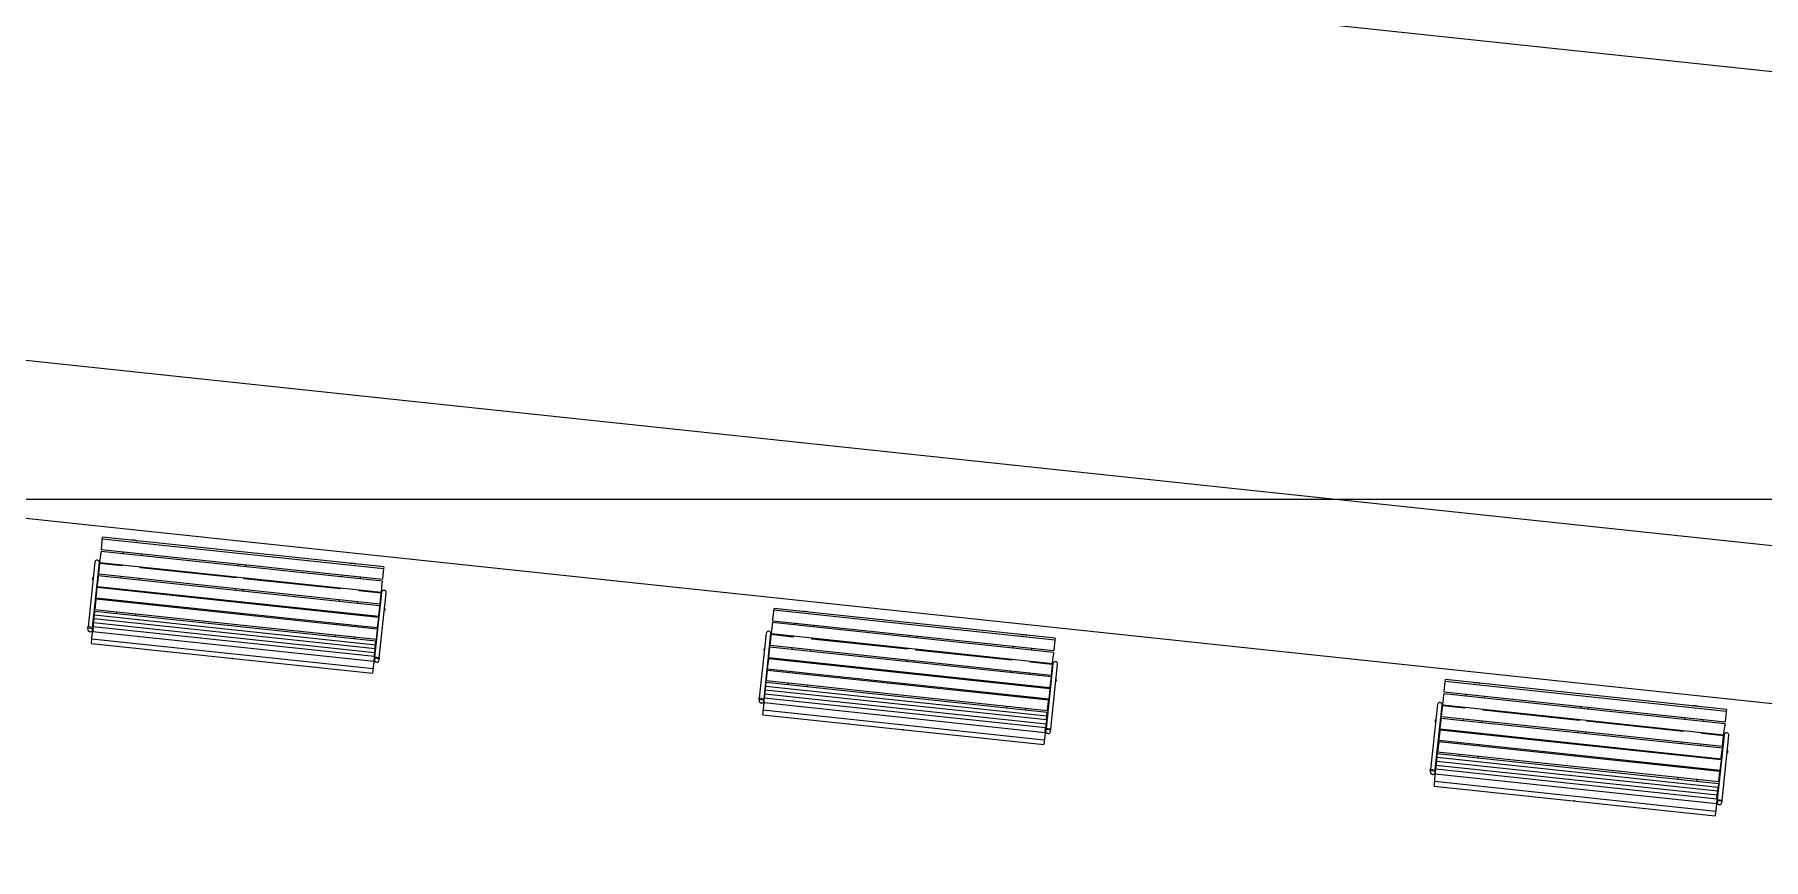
# Model space of a CAD drawing. Header units: metres. Extents: x 750 to 3116, y -341 to 1465.
# Drawn here: x 1643.54 to 1654.55, y 13.57 to 18.82 of the extents above; entities that cross this region are included whole.
import ezdxf

# ---------------------------------------------------------------- set-up
doc = ezdxf.new("R2010")
doc.units = ezdxf.units.M
for name, color, linetype, lineweight in [('Cycle road', 254, 'Continuous', 20), ('Footpath', 32, 'Continuous', 18), ('grid', 252, 'Continuous', 5), ('street fur', 33, 'Continuous', 15)]:
    doc.layers.add(name, color=color, linetype=linetype, lineweight=lineweight)

msp = doc.modelspace()

# ---------------------------------------------------------------- linework, layer by layer
at = {"layer": 'Cycle road', "color": 252, "lineweight": 20, "true_color": 0x939598}
msp.add_line((1679.285, 15.97), (1625.289, 21.699), dxfattribs=at)
at = {"layer": 'Cycle road', "color": 252, "lineweight": 18, "true_color": 0x939598}
msp.add_line((1635.435, 17.606), (1663.076, 14.673), dxfattribs=at)
at = {"layer": 'Footpath', "color": 252, "true_color": 0x939598}
msp.add_line((1634.335, 16.717), (1663.965, 13.573), dxfattribs=at)
at = {"layer": 'grid', "color": 252}
msp.add_lwpolyline([(1493.528, 15.867), (1743.528, 15.867)], dxfattribs=at)
at = {"layer": 'street fur', "color": 252, "true_color": 0x939598}
for p, q in [((1643.955, 15.464), (1643.962, 15.527)), ((1643.963, 15.534), (1643.962, 15.527)), ((1645.753, 15.344), (1643.963, 15.534)), ((1643.964, 15.547), (1643.972, 15.625)), ((1643.964, 15.547), (1645.754, 15.357)), ((1645.761, 15.423), (1643.971, 15.613)), ((1645.762, 15.435), (1643.972, 15.625)), ((1644.103, 15.532), (1644.102, 15.519)), ((1643.922, 15.466), (1643.879, 15.053)), ((1643.908, 15.05), (1643.952, 15.463)), ((1643.948, 15.391), (1643.954, 15.455)), ((1643.955, 15.458), (1643.954, 15.455)), ((1643.955, 15.464), (1645.745, 15.274)), ((1644.094, 15.443), (1643.955, 15.458)), ((1644.095, 15.45), (1644.094, 15.443)), ((1644.213, 15.43), (1644.214, 15.437)), ((1644.825, 15.365), (1644.213, 15.43)), ((1644.221, 15.507), (1644.223, 15.519)), ((1644.834, 15.454), (1644.833, 15.442)), ((1644.883, 15.437), (1644.884, 15.449)), ((1645.761, 15.423), (1645.755, 15.361)), ((1645.762, 15.435), (1645.761, 15.423)), ((1643.942, 15.341), (1643.939, 15.341)), ((1643.939, 15.311), (1643.94, 15.316)), ((1643.939, 15.311), (1645.729, 15.121)), ((1643.94, 15.316), (1643.945, 15.37)), ((1643.943, 15.376), (1643.946, 15.375)), ((1643.945, 15.37), (1643.946, 15.376)), ((1643.946, 15.378), (1643.946, 15.376)), ((1645.736, 15.188), (1643.946, 15.378)), ((1643.948, 15.391), (1645.737, 15.201)), ((1644.087, 15.376), (1644.085, 15.364)), ((1644.205, 15.351), (1644.206, 15.363)), ((1644.825, 15.372), (1644.825, 15.365)), ((1644.874, 15.36), (1644.875, 15.367)), ((1645.486, 15.295), (1644.874, 15.36)), ((1645.495, 15.384), (1645.494, 15.372)), ((1645.614, 15.359), (1645.615, 15.371)), ((1645.751, 15.331), (1645.745, 15.274)), ((1645.752, 15.337), (1645.751, 15.331)), ((1645.753, 15.344), (1645.752, 15.337)), ((1645.755, 15.361), (1645.754, 15.357)), ((1643.924, 15.165), (1643.93, 15.229)), ((1645.72, 15.039), (1643.93, 15.229)), ((1643.931, 15.239), (1643.938, 15.299)), ((1643.931, 15.239), (1643.931, 15.237)), ((1645.721, 15.047), (1643.931, 15.237)), ((1645.728, 15.114), (1643.938, 15.304)), ((1643.938, 15.299), (1643.938, 15.304)), ((1644.07, 15.222), (1644.07, 15.215)), ((1644.078, 15.297), (1644.078, 15.289)), ((1644.189, 15.202), (1644.19, 15.21)), ((1644.197, 15.276), (1644.198, 15.284)), ((1644.809, 15.219), (1644.808, 15.211)), ((1644.818, 15.298), (1644.816, 15.286)), ((1644.858, 15.206), (1644.859, 15.214)), ((1644.866, 15.281), (1644.867, 15.293)), ((1645.479, 15.228), (1645.478, 15.216)), ((1645.487, 15.302), (1645.486, 15.295)), ((1645.597, 15.203), (1645.598, 15.215)), ((1645.605, 15.282), (1645.606, 15.289)), ((1645.745, 15.268), (1645.605, 15.282)), ((1645.748, 15.272), (1645.704, 14.86)), ((1645.734, 14.857), (1645.778, 15.269)), ((1645.744, 15.265), (1645.737, 15.201)), ((1645.745, 15.268), (1645.744, 15.265)), ((1643.914, 15.079), (1643.915, 15.087)), ((1643.915, 15.087), (1643.917, 15.104)), ((1643.917, 15.104), (1643.918, 15.111)), ((1645.707, 14.914), (1643.917, 15.104)), ((1643.918, 15.111), (1643.92, 15.128)), ((1643.92, 15.128), (1643.922, 15.152)), ((1645.71, 14.938), (1643.92, 15.128)), ((1645.712, 14.963), (1643.922, 15.152)), ((1643.924, 15.165), (1643.923, 15.163)), ((1645.713, 14.973), (1643.923, 15.163)), ((1644.061, 15.138), (1644.063, 15.148)), ((1644.182, 15.135), (1644.181, 15.125)), ((1644.801, 15.145), (1644.801, 15.137)), ((1644.85, 15.132), (1644.851, 15.14)), ((1645.471, 15.149), (1645.47, 15.141)), ((1645.589, 15.129), (1645.59, 15.136)), ((1645.728, 15.109), (1645.721, 15.047)), ((1645.728, 15.114), (1645.728, 15.109)), ((1645.735, 15.18), (1645.729, 15.121)), ((1645.735, 15.151), (1645.732, 15.151)), ((1645.736, 15.186), (1645.735, 15.18)), ((1645.736, 15.188), (1645.736, 15.186)), ((1645.736, 15.186), (1645.739, 15.185)), ((1648.24, 15.098), (1648.248, 15.171)), ((1648.24, 15.093), (1648.24, 15.098)), ((1648.24, 15.093), (1650.03, 14.903)), ((1650.037, 14.969), (1648.247, 15.159)), ((1650.038, 14.981), (1648.248, 15.171)), ((1643.876, 15.047), (1643.877, 15.053)), ((1643.876, 15.047), (1643.911, 15.044)), ((1643.911, 15.05), (1643.877, 15.053)), ((1643.891, 15.022), (1643.889, 15.022)), ((1643.901, 14.948), (1643.904, 14.978)), ((1643.904, 14.978), (1643.908, 15.022)), ((1643.904, 14.978), (1645.694, 14.788)), ((1643.908, 15.022), (1643.909, 15.023)), ((1643.912, 15.054), (1643.909, 15.023)), ((1645.698, 14.833), (1643.909, 15.023)), ((1643.912, 15.054), (1643.913, 15.061)), ((1645.702, 14.864), (1643.912, 15.054)), ((1643.913, 15.061), (1643.914, 15.079)), ((1645.704, 14.889), (1643.914, 15.079)), ((1645.454, 14.99), (1645.455, 15)), ((1645.463, 15.075), (1645.462, 15.067)), ((1645.574, 14.988), (1645.573, 14.977)), ((1645.581, 15.054), (1645.582, 15.062)), ((1645.72, 15.035), (1645.713, 14.973)), ((1645.72, 15.039), (1645.72, 15.035)), ((1648.198, 15.012), (1648.154, 14.599)), ((1648.184, 14.596), (1648.228, 15.009)), ((1648.223, 14.937), (1648.229, 14.995)), ((1648.229, 14.995), (1648.23, 15.001)), ((1648.23, 15.004), (1648.23, 15.001)), ((1648.369, 14.989), (1648.23, 15.004)), ((1648.231, 15.014), (1648.237, 15.067)), ((1648.231, 15.011), (1648.231, 15.014)), ((1648.231, 15.011), (1650.021, 14.821)), ((1648.237, 15.067), (1648.238, 15.074)), ((1648.238, 15.081), (1648.238, 15.074)), ((1650.028, 14.891), (1648.238, 15.081)), ((1648.37, 14.996), (1648.369, 14.989)), ((1648.379, 15.078), (1648.377, 15.066)), ((1648.489, 14.976), (1648.489, 14.983)), ((1649.1, 14.912), (1648.489, 14.976)), ((1648.497, 15.053), (1648.498, 15.066)), ((1649.11, 15.001), (1649.108, 14.988)), ((1649.158, 14.983), (1649.159, 14.995)), ((1650.038, 14.981), (1650.037, 14.969)), ((1643.901, 14.948), (1645.691, 14.758)), ((1645.702, 14.864), (1645.698, 14.833)), ((1645.703, 14.871), (1645.702, 14.864)), ((1645.703, 14.871), (1645.705, 14.897)), ((1645.705, 14.897), (1645.707, 14.914)), ((1645.708, 14.921), (1645.707, 14.914)), ((1645.708, 14.921), (1645.71, 14.945)), ((1645.71, 14.945), (1645.712, 14.963)), ((1648.215, 14.862), (1648.221, 14.922)), ((1648.218, 14.887), (1648.215, 14.887)), ((1648.218, 14.922), (1648.221, 14.922)), ((1648.222, 14.925), (1648.221, 14.922)), ((1650.012, 14.735), (1648.222, 14.925)), ((1648.223, 14.937), (1650.013, 14.747)), ((1648.362, 14.922), (1648.361, 14.91)), ((1648.48, 14.897), (1648.482, 14.909)), ((1649.101, 14.918), (1649.1, 14.911)), ((1649.15, 14.906), (1649.151, 14.913)), ((1649.762, 14.841), (1649.15, 14.906)), ((1649.771, 14.93), (1649.77, 14.918)), ((1649.889, 14.905), (1649.89, 14.918)), ((1650.021, 14.824), (1650.027, 14.877)), ((1650.028, 14.891), (1650.027, 14.884)), ((1650.027, 14.884), (1650.027, 14.877)), ((1650.037, 14.969), (1650.03, 14.903)), ((1645.698, 14.832), (1645.691, 14.758)), ((1645.698, 14.833), (1645.698, 14.832)), ((1645.736, 14.856), (1645.701, 14.86)), ((1645.736, 14.85), (1645.701, 14.854)), ((1645.717, 14.828), (1645.715, 14.828)), ((1645.736, 14.85), (1645.736, 14.856)), ((1648.2, 14.717), (1648.206, 14.776)), ((1649.996, 14.586), (1648.206, 14.776)), ((1648.207, 14.786), (1648.214, 14.85)), ((1648.207, 14.786), (1648.207, 14.784)), ((1649.997, 14.594), (1648.207, 14.784)), ((1650.004, 14.66), (1648.214, 14.85)), ((1648.215, 14.858), (1648.215, 14.862)), ((1648.215, 14.858), (1650.005, 14.668)), ((1648.346, 14.769), (1648.345, 14.761)), ((1648.354, 14.843), (1648.353, 14.835)), ((1648.464, 14.748), (1648.465, 14.756)), ((1648.472, 14.823), (1648.473, 14.83)), ((1649.085, 14.765), (1649.084, 14.758)), ((1649.093, 14.845), (1649.092, 14.832)), ((1649.134, 14.752), (1649.134, 14.76)), ((1649.142, 14.827), (1649.143, 14.839)), ((1649.754, 14.774), (1649.753, 14.762)), ((1649.762, 14.848), (1649.761, 14.841)), ((1649.872, 14.75), (1649.874, 14.762)), ((1649.881, 14.829), (1649.882, 14.835)), ((1650.02, 14.814), (1649.881, 14.829)), ((1650.024, 14.819), (1649.98, 14.406)), ((1650.01, 14.403), (1650.053, 14.816)), ((1650.02, 14.811), (1650.013, 14.747)), ((1650.02, 14.814), (1650.02, 14.811)), ((1650.021, 14.824), (1650.021, 14.821)), ((1648.185, 14.583), (1648.193, 14.65)), ((1648.193, 14.65), (1648.196, 14.681)), ((1649.983, 14.461), (1648.193, 14.65)), ((1649.985, 14.484), (1648.195, 14.674)), ((1648.196, 14.681), (1648.198, 14.699)), ((1649.988, 14.509), (1648.198, 14.699)), ((1648.199, 14.711), (1648.2, 14.717)), ((1648.199, 14.711), (1648.199, 14.709)), ((1649.989, 14.519), (1648.199, 14.709)), ((1648.337, 14.684), (1648.338, 14.694)), ((1648.457, 14.682), (1648.456, 14.671)), ((1649.077, 14.691), (1649.076, 14.683)), ((1649.126, 14.678), (1649.127, 14.686)), ((1649.746, 14.695), (1649.745, 14.688)), ((1649.865, 14.675), (1649.865, 14.683)), ((1650.004, 14.66), (1649.997, 14.596)), ((1650.012, 14.735), (1650.005, 14.668)), ((1650.011, 14.697), (1650.008, 14.697)), ((1650.011, 14.732), (1650.014, 14.732)), ((1652.515, 14.639), (1652.516, 14.644)), ((1652.516, 14.644), (1652.523, 14.718)), ((1654.312, 14.515), (1652.522, 14.705)), ((1654.313, 14.528), (1652.523, 14.718)), ((1648.151, 14.594), (1648.152, 14.6)), ((1648.151, 14.594), (1648.168, 14.592)), ((1648.169, 14.598), (1648.152, 14.6)), ((1648.167, 14.568), (1648.165, 14.568)), ((1648.168, 14.592), (1648.186, 14.59)), ((1648.169, 14.598), (1648.187, 14.596)), ((1648.176, 14.494), (1648.184, 14.569)), ((1648.185, 14.574), (1648.184, 14.569)), ((1649.974, 14.379), (1648.184, 14.569)), ((1648.184, 14.569), (1648.184, 14.569)), ((1648.185, 14.574), (1648.185, 14.583)), ((1649.977, 14.411), (1648.187, 14.6)), ((1649.98, 14.435), (1648.19, 14.625)), ((1649.729, 14.536), (1649.73, 14.547)), ((1649.738, 14.621), (1649.737, 14.613)), ((1649.85, 14.534), (1649.848, 14.524)), ((1649.857, 14.601), (1649.857, 14.608)), ((1649.99, 14.527), (1649.995, 14.581)), ((1649.996, 14.586), (1649.995, 14.581)), ((1649.997, 14.596), (1649.997, 14.594)), ((1652.473, 14.559), (1652.429, 14.146)), ((1652.459, 14.143), (1652.503, 14.555)), ((1652.498, 14.483), (1652.505, 14.542)), ((1652.506, 14.55), (1652.505, 14.548)), ((1652.505, 14.542), (1652.505, 14.548)), ((1652.506, 14.557), (1652.513, 14.62)), ((1652.506, 14.557), (1654.296, 14.367)), ((1652.645, 14.535), (1652.506, 14.55)), ((1652.514, 14.627), (1652.513, 14.62)), ((1654.304, 14.437), (1652.514, 14.627)), ((1652.515, 14.639), (1654.305, 14.449)), ((1652.646, 14.542), (1652.645, 14.535)), ((1652.654, 14.625), (1652.653, 14.612)), ((1652.772, 14.599), (1652.774, 14.612)), ((1653.385, 14.547), (1653.384, 14.535)), ((1653.434, 14.529), (1653.435, 14.542)), ((1648.176, 14.494), (1649.966, 14.304)), ((1648.179, 14.525), (1649.969, 14.335)), ((1649.983, 14.461), (1649.977, 14.411)), ((1649.983, 14.467), (1649.985, 14.484)), ((1649.983, 14.467), (1649.983, 14.461)), ((1649.986, 14.492), (1649.985, 14.484)), ((1649.986, 14.492), (1649.988, 14.509)), ((1649.99, 14.527), (1649.989, 14.521)), ((1649.989, 14.521), (1649.989, 14.519)), ((1652.493, 14.433), (1652.49, 14.434)), ((1652.491, 14.409), (1652.496, 14.463)), ((1652.494, 14.468), (1652.497, 14.468)), ((1652.496, 14.463), (1652.497, 14.468)), ((1652.497, 14.471), (1652.497, 14.468)), ((1654.287, 14.281), (1652.497, 14.471)), ((1652.498, 14.483), (1654.288, 14.293)), ((1652.638, 14.468), (1652.636, 14.456)), ((1652.756, 14.444), (1652.757, 14.456)), ((1652.764, 14.523), (1652.765, 14.53)), ((1653.376, 14.458), (1652.764, 14.523)), ((1653.376, 14.465), (1653.376, 14.458)), ((1653.425, 14.452), (1653.426, 14.459)), ((1654.037, 14.388), (1653.425, 14.453)), ((1654.046, 14.477), (1654.045, 14.464)), ((1654.164, 14.452), (1654.166, 14.464)), ((1654.303, 14.43), (1654.302, 14.423)), ((1654.304, 14.437), (1654.303, 14.43)), ((1654.312, 14.515), (1654.305, 14.449)), ((1654.313, 14.528), (1654.312, 14.515)), ((1649.974, 14.379), (1649.966, 14.304)), ((1649.975, 14.393), (1649.974, 14.379)), ((1649.974, 14.379), (1649.974, 14.379)), ((1649.975, 14.393), (1649.977, 14.411)), ((1650.011, 14.397), (1649.976, 14.4)), ((1650.012, 14.403), (1649.977, 14.406)), ((1649.992, 14.375), (1649.991, 14.375)), ((1650.011, 14.397), (1650.012, 14.403)), ((1652.481, 14.317), (1652.474, 14.256)), ((1654.271, 14.132), (1652.481, 14.322)), ((1652.481, 14.317), (1652.481, 14.322)), ((1652.482, 14.332), (1652.483, 14.338)), ((1652.482, 14.332), (1652.482, 14.33)), ((1654.272, 14.14), (1652.482, 14.33)), ((1652.483, 14.338), (1652.489, 14.392)), ((1654.279, 14.206), (1652.489, 14.396)), ((1652.489, 14.392), (1652.489, 14.396)), ((1652.49, 14.404), (1652.491, 14.409)), ((1652.49, 14.404), (1654.28, 14.214)), ((1652.621, 14.315), (1652.621, 14.307)), ((1652.629, 14.389), (1652.628, 14.382)), ((1652.748, 14.369), (1652.749, 14.377)), ((1653.369, 14.391), (1653.367, 14.379)), ((1653.417, 14.373), (1653.418, 14.386)), ((1654.03, 14.321), (1654.029, 14.309)), ((1654.038, 14.394), (1654.037, 14.388)), ((1654.156, 14.375), (1654.157, 14.382)), ((1654.296, 14.36), (1654.156, 14.375)), ((1654.299, 14.365), (1654.255, 13.952)), ((1654.285, 13.949), (1654.329, 14.362)), ((1654.289, 14.298), (1654.295, 14.358)), ((1654.296, 14.36), (1654.295, 14.358)), ((1654.297, 14.371), (1654.296, 14.367)), ((1654.297, 14.371), (1654.302, 14.423)), ((1652.468, 14.197), (1652.469, 14.203)), ((1652.469, 14.203), (1652.471, 14.221)), ((1652.471, 14.228), (1652.473, 14.245)), ((1652.471, 14.221), (1652.471, 14.228)), ((1654.261, 14.031), (1652.471, 14.221)), ((1654.263, 14.055), (1652.473, 14.245)), ((1654.264, 14.066), (1652.474, 14.256)), ((1652.612, 14.23), (1652.614, 14.241)), ((1652.733, 14.228), (1652.732, 14.218)), ((1652.74, 14.295), (1652.741, 14.303)), ((1653.352, 14.238), (1653.351, 14.23)), ((1653.36, 14.312), (1653.359, 14.304)), ((1653.401, 14.224), (1653.402, 14.232)), ((1653.409, 14.299), (1653.41, 14.306)), ((1654.021, 14.242), (1654.021, 14.234)), ((1654.14, 14.221), (1654.141, 14.229)), ((1654.148, 14.296), (1654.149, 14.308)), ((1654.279, 14.206), (1654.279, 14.202)), ((1654.28, 14.219), (1654.286, 14.273)), ((1654.28, 14.219), (1654.28, 14.214)), ((1654.286, 14.243), (1654.283, 14.244)), ((1654.287, 14.279), (1654.286, 14.273)), ((1654.287, 14.281), (1654.287, 14.279)), ((1654.287, 14.278), (1654.29, 14.278)), ((1654.289, 14.298), (1654.288, 14.293)), ((1652.444, 14.144), (1652.427, 14.146)), ((1652.427, 14.14), (1652.427, 14.146)), ((1652.427, 14.14), (1652.462, 14.136)), ((1652.442, 14.114), (1652.44, 14.114)), ((1652.444, 14.144), (1652.462, 14.142)), ((1652.455, 14.071), (1652.459, 14.115)), ((1652.46, 14.121), (1652.459, 14.116)), ((1654.249, 13.926), (1652.459, 14.116)), ((1652.459, 14.115), (1652.459, 14.116)), ((1652.46, 14.121), (1652.461, 14.129)), ((1652.461, 14.129), (1652.468, 14.197)), ((1654.253, 13.957), (1652.463, 14.147)), ((1654.255, 13.981), (1652.465, 14.171)), ((1654.258, 14.007), (1652.468, 14.197)), ((1654.014, 14.167), (1654.013, 14.16)), ((1654.132, 14.147), (1654.133, 14.155)), ((1654.265, 14.073), (1654.271, 14.127)), ((1654.271, 14.132), (1654.271, 14.127)), ((1654.279, 14.202), (1654.272, 14.142)), ((1654.272, 14.142), (1654.272, 14.14)), ((1652.451, 14.04), (1652.455, 14.071)), ((1652.451, 14.04), (1654.241, 13.851)), ((1652.455, 14.071), (1654.245, 13.881)), ((1654.005, 14.083), (1654.006, 14.093)), ((1654.125, 14.08), (1654.124, 14.07)), ((1654.253, 13.964), (1654.259, 14.013)), ((1654.259, 14.013), (1654.261, 14.031)), ((1654.263, 14.055), (1654.261, 14.031)), ((1654.265, 14.073), (1654.264, 14.068)), ((1654.264, 14.068), (1654.264, 14.066)), ((1654.249, 13.925), (1654.241, 13.851)), ((1654.25, 13.931), (1654.249, 13.925)), ((1654.253, 13.957), (1654.25, 13.931)), ((1654.287, 13.949), (1654.252, 13.953)), ((1654.286, 13.943), (1654.252, 13.947)), ((1654.253, 13.964), (1654.253, 13.957)), ((1654.268, 13.921), (1654.266, 13.921)), ((1654.286, 13.943), (1654.287, 13.949))]:
    msp.add_line(p, q, dxfattribs=at)
for points in [[(1644.153, 15.606), (1644.154, 15.606), (1644.16, 15.607), (1644.166, 15.607), (1644.172, 15.607)], [(1644.172, 15.607), (1644.177, 15.606), (1644.183, 15.604), (1644.189, 15.602), (1644.19, 15.602)], [(1645.544, 15.458), (1645.546, 15.459), (1645.552, 15.46), (1645.558, 15.46), (1645.564, 15.459)], [(1645.564, 15.459), (1645.569, 15.459), (1645.575, 15.457), (1645.581, 15.455), (1645.583, 15.454)], [(1648.428, 15.152), (1648.43, 15.152), (1648.435, 15.153), (1648.441, 15.153), (1648.447, 15.153)], [(1648.447, 15.153), (1648.453, 15.152), (1648.458, 15.151), (1648.464, 15.149), (1648.465, 15.148)], [(1649.82, 15.005), (1649.822, 15.005), (1649.828, 15.006), (1649.834, 15.006), (1649.839, 15.006)], [(1649.839, 15.006), (1649.845, 15.005), (1649.851, 15.003), (1649.856, 15.001), (1649.858, 15.001)], [(1652.704, 14.699), (1652.705, 14.699), (1652.711, 14.7), (1652.717, 14.7), (1652.723, 14.699)], [(1652.723, 14.699), (1652.728, 14.699), (1652.734, 14.697), (1652.739, 14.695), (1652.741, 14.695)], [(1654.095, 14.551), (1654.097, 14.551), (1654.103, 14.552), (1654.109, 14.552), (1654.115, 14.552)], [(1654.115, 14.552), (1654.12, 14.551), (1654.126, 14.55), (1654.132, 14.548), (1654.134, 14.547)]]:
    msp.add_lwpolyline(points, dxfattribs=at)
for centre, start, end in [((1643.937, 15.464), 353.9431, 173.9431), ((1645.763, 15.271), 353.9431, 173.9431), ((1643.891, 15.037), 136.9625, 263.9431), ((1643.893, 15.037), 263.9431, 30.9238), ((1648.213, 15.011), 353.9431, 173.9431), ((1645.717, 14.843), 136.9625, 263.9431), ((1645.718, 14.843), 263.9431, 30.9238), ((1650.039, 14.817), 353.9431, 173.9431), ((1648.167, 14.583), 136.9625, 263.9431), ((1648.168, 14.583), 263.9431, 30.9238), ((1652.488, 14.557), 353.9431, 173.9431), ((1649.992, 14.39), 136.9625, 263.9431), ((1649.994, 14.389), 263.9431, 30.9238), ((1654.314, 14.364), 353.9431, 173.9431), ((1652.442, 14.129), 136.9625, 263.9431), ((1652.444, 14.129), 263.9431, 30.9238), ((1654.268, 13.936), 136.9625, 263.9431), ((1654.269, 13.936), 263.9431, 30.9238)]:
    msp.add_arc(centre, 0.015, start, end, dxfattribs=at)
at = {"layer": 'street fur', "color": 252, "true_color": 0x939598, "extrusion": (0, 0, -1)}
for centre, start, end in [((-1643.926, 15.36), 335.0542, 37.0596), ((-1645.752, 15.166), 155.0542, 217.0596), ((-1648.202, 14.906), 335.0542, 37.0596), ((-1650.027, 14.713), 155.0542, 217.0596), ((-1652.477, 14.453), 335.0542, 37.0596), ((-1654.303, 14.259), 155.0542, 217.0596)]:
    msp.add_arc(centre, 0.0175, start, end, dxfattribs=at)
at = {"layer": 'street fur', "color": 252, "true_color": 0x939598}
for p in [(1644.796, 14.853), (1649.071, 14.399), (1653.346, 13.946)]:
    msp.add_point(p, dxfattribs=at)

doc.saveas('drawing.dxf')
